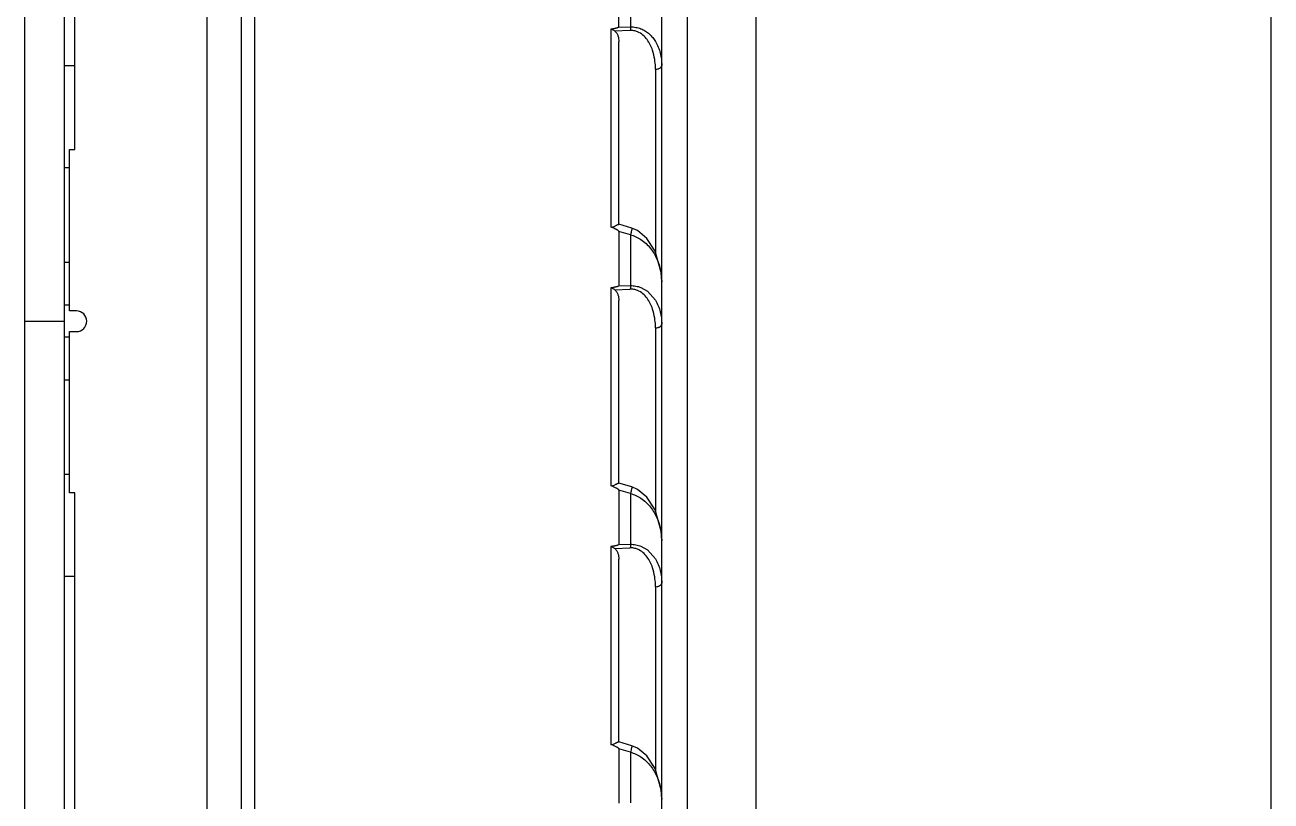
# Model space of a CAD drawing. Header units: millimetres. Extents: x 562 to 17351, y 2396 to 6995.
# Drawn here: x 16303.2 to 16375.8, y 4009.5 to 4054.7 of the extents above; entities that cross this region are included whole.
import ezdxf

# ---------------------------------------------------------------- set-up
doc = ezdxf.new("R2010")
doc.units = ezdxf.units.MM
doc.layers.add('_88746', color=7, linetype='Continuous')

# ---------------------------------------------------------------- blocks, each defined once
blk = doc.blocks.new('sdf')
at = {"color": 7, "linetype": 'Continuous'}
for p, q in [((25040.807, 8228.624), (25040.807, 8488.536)), ((25039.307, 8220.994), (25039.307, 8467.102)), ((25012.807, 8461.063), (25012.807, 8256.097)), ((25014.803, 8461.063), (25014.803, 8256.097)), ((25015.595, 8256.097), (25015.595, 8461.063)), ((25005.107, 8368.58), (25005.107, 8438.455)), ((25036.807, 8375.724), (25036.807, 8386.282)), ((25037.481, 8378.58), (25037.481, 8375.741)), ((25036.333, 8375.598), (25036.333, 8364.079)), ((25036.566, 8375.493), (25037.446, 8375.534)), ((25036.807, 8375.724), (25037.481, 8375.741)), ((25036.807, 8364.217), (25036.807, 8374.863)), ((25038.942, 8373.263), (25038.942, 8362.592)), ((25004.807, 8359.18), (25004.807, 8368.58)), ((25004.807, 8368.58), (25005.107, 8368.58)), ((25037.561, 8363.999), (25036.8, 8364.228)), ((25036.807, 8363.818), (25036.807, 8360.649)), ((25037.481, 8363.616), (25036.807, 8363.818)), ((25037.481, 8363.616), (25037.481, 8360.666)), ((25036.807, 8360.649), (25037.481, 8360.666)), ((25036.333, 8360.523), (25036.333, 8349.004)), ((25036.566, 8360.417), (25037.446, 8360.459)), ((25038.097, 8360.55), (25038.472, 8360.334)), ((25038.472, 8360.334), (25038.934, 8359.813)), ((25005.207, 8359.18), (25004.807, 8359.18)), ((25036.807, 8349.141), (25036.807, 8359.788)), ((25004.807, 8348.58), (25004.807, 8357.98)), ((25004.807, 8357.98), (25005.207, 8357.98)), ((25038.942, 8358.188), (25038.942, 8347.517)), ((25037.561, 8348.924), (25036.8, 8349.152)), ((25005.107, 8348.58), (25004.807, 8348.58)), ((25005.107, 8278.705), (25005.107, 8348.58)), ((25036.807, 8348.743), (25036.807, 8345.573)), ((25037.481, 8348.541), (25036.807, 8348.743)), ((25037.481, 8348.541), (25037.481, 8345.59)), ((25036.333, 8345.447), (25036.333, 8333.928)), ((25036.566, 8345.342), (25037.446, 8345.383)), ((25036.807, 8345.573), (25037.481, 8345.59)), ((25038.097, 8345.474), (25038.472, 8345.259)), ((25036.807, 8334.066), (25036.807, 8344.712)), ((25038.472, 8345.259), (25038.934, 8344.737)), ((25038.942, 8343.112), (25038.942, 8332.441)), ((25037.561, 8333.848), (25036.8, 8334.077)), ((25036.807, 8333.668), (25036.807, 8330.498)), ((25037.481, 8333.465), (25036.807, 8333.668)), ((25037.481, 8333.465), (25037.481, 8330.515))]:
    blk.add_line(p, q, dxfattribs=at)
for points in [[(25039.307, 8360.881), (25039.273, 8361.42), (25038.92, 8362.668), (25038.443, 8363.407), (25037.891, 8363.859), (25037.561, 8363.999)], [(25039.307, 8345.805), (25039.273, 8346.345), (25038.92, 8347.593), (25038.443, 8348.331), (25037.891, 8348.783), (25037.561, 8348.924)], [(25039.307, 8330.73), (25039.273, 8331.269), (25038.92, 8332.517), (25038.443, 8333.256), (25037.891, 8333.708), (25037.561, 8333.848)]]:
    blk.add_lwpolyline(points, dxfattribs=at)
blk.add_arc((25005.207, 8358.58), 0.6, 270, 90, dxfattribs=at)
for points, knots in [([(25036.807, 8375.724), (25036.791, 8375.711), (25036.765, 8375.693), (25036.728, 8375.674), (25036.689, 8375.662), (25036.638, 8375.652), (25036.577, 8375.639), (25036.517, 8375.627), (25036.435, 8375.613), (25036.374, 8375.604), (25036.333, 8375.598)], [0, 0, 0, 0, 0.125407, 0.187894, 0.250203, 0.375527, 0.500587, 0.625301, 0.750111, 1, 1, 1, 1]), ([(25036.333, 8375.598), (25036.354, 8375.601), (25036.398, 8375.597), (25036.456, 8375.57), (25036.509, 8375.537), (25036.542, 8375.512), (25036.558, 8375.501)], [0, 0, 0, 0, 0.25811, 0.512097, 0.759952, 1, 1, 1, 1]), ([(25036.566, 8375.493), (25036.614, 8375.457), (25036.672, 8375.387), (25036.725, 8375.282), (25036.767, 8375.175), (25036.799, 8375.035), (25036.807, 8374.92), (25036.807, 8374.863)], [0, 0, 0, 0, 0.256815, 0.382091, 0.506269, 0.75305, 1, 1, 1, 1]), ([(25037.897, 8375.445), (25037.827, 8375.475), (25037.679, 8375.52), (25037.524, 8375.53), (25037.446, 8375.526)], [0, 0, 0, 0, 0.494577, 1, 1, 1, 1]), ([(25037.481, 8375.741), (25037.587, 8375.732), (25037.796, 8375.709), (25038.001, 8375.661), (25038.097, 8375.625)], [0, 0, 0, 0, 0.509652, 1, 1, 1, 1]), ([(25037.481, 8375.741), (25037.482, 8375.722), (25037.483, 8375.65), (25037.483, 8375.579), (25037.481, 8375.527)], [0, 0, 0, 0, 0.274207, 1, 1, 1, 1]), ([(25038.769, 8374.369), (25038.731, 8374.479), (25038.642, 8374.695), (25038.463, 8375.001), (25038.219, 8375.267), (25038.011, 8375.397), (25037.897, 8375.445)], [0, 0, 0, 0, 0.244864, 0.491618, 0.741426, 1, 1, 1, 1]), ([(25038.097, 8375.625), (25038.19, 8375.59), (25038.323, 8375.52), (25038.481, 8375.405), (25038.624, 8375.283), (25038.782, 8375.114), (25038.887, 8374.965), (25038.934, 8374.888)], [0, 0, 0, 0, 0.263916, 0.392215, 0.517732, 0.761968, 1, 1, 1, 1]), ([(25038.934, 8374.888), (25039, 8374.782), (25039.112, 8374.559), (25039.226, 8374.206), (25039.293, 8373.845), (25039.307, 8373.6), (25039.307, 8373.477)], [0, 0, 0, 0, 0.254328, 0.504084, 0.750192, 1, 1, 1, 1]), ([(25038.942, 8373.263), (25038.942, 8373.311), (25038.938, 8373.504), (25038.92, 8373.697), (25038.898, 8373.84)], [0, 0, 0, 0, 0.250661, 1, 1, 1, 1]), ([(25038.942, 8373.263), (25038.988, 8373.265), (25039.057, 8373.276), (25039.144, 8373.303), (25039.201, 8373.329), (25039.247, 8373.362), (25039.289, 8373.407), (25039.307, 8373.45), (25039.307, 8373.477)], [0, 0, 0, 0, 0.305362, 0.455106, 0.593546, 0.716472, 0.824371, 1, 1, 1, 1]), ([(25036.333, 8364.079), (25036.359, 8364.068), (25036.405, 8364.062), (25036.46, 8364.076), (25036.511, 8364.095), (25036.57, 8364.122), (25036.634, 8364.156), (25036.69, 8364.186), (25036.737, 8364.209), (25036.769, 8364.223), (25036.789, 8364.228), (25036.797, 8364.229), (25036.8, 8364.228)], [0, 0, 0, 0, 0.171999, 0.256441, 0.339259, 0.497072, 0.642733, 0.77147, 0.877671, 0.9551, 0.98155, 1, 1, 1, 1]), ([(25036.807, 8363.818), (25036.801, 8363.828), (25036.789, 8363.848), (25036.762, 8363.87), (25036.733, 8363.887), (25036.694, 8363.911), (25036.644, 8363.938), (25036.562, 8363.978), (25036.458, 8364.025), (25036.375, 8364.061), (25036.333, 8364.079)], [0, 0, 0, 0, 0.062749, 0.125075, 0.187791, 0.250243, 0.375217, 0.500169, 0.750087, 1, 1, 1, 1]), ([(25037.534, 8363.811), (25037.53, 8363.794), (25037.514, 8363.729), (25037.495, 8363.664), (25037.481, 8363.616)], [0, 0, 0, 0, 0.255429, 1, 1, 1, 1]), ([(25037.481, 8363.616), (25037.592, 8363.589), (25037.805, 8363.515), (25038.001, 8363.405), (25038.093, 8363.343)], [0, 0, 0, 0, 0.507246, 1, 1, 1, 1]), ([(25037.561, 8363.999), (25037.563, 8363.998), (25037.565, 8363.991), (25037.565, 8363.98), (25037.564, 8363.962), (25037.561, 8363.939), (25037.556, 8363.912), (25037.548, 8363.868), (25037.54, 8363.834), (25037.534, 8363.811)], [0, 0, 0, 0, 0.030319, 0.092534, 0.186607, 0.309043, 0.45581, 0.622724, 1, 1, 1, 1]), ([(25038.093, 8363.343), (25038.306, 8363.201), (25038.671, 8362.851), (25039.043, 8362.222), (25039.258, 8361.558), (25039.306, 8361.104), (25039.307, 8360.881)], [0, 0, 0, 0, 0.269783, 0.522517, 0.764406, 1, 1, 1, 1]), ([(25036.807, 8360.649), (25036.791, 8360.635), (25036.765, 8360.617), (25036.728, 8360.599), (25036.689, 8360.586), (25036.638, 8360.576), (25036.577, 8360.563), (25036.517, 8360.552), (25036.435, 8360.537), (25036.374, 8360.529), (25036.333, 8360.523)], [0, 0, 0, 0, 0.125407, 0.187894, 0.250203, 0.375527, 0.500587, 0.625301, 0.750111, 1, 1, 1, 1]), ([(25037.481, 8360.666), (25037.482, 8360.646), (25037.483, 8360.575), (25037.483, 8360.504), (25037.481, 8360.452)], [0, 0, 0, 0, 0.274207, 1, 1, 1, 1]), ([(25037.481, 8360.666), (25037.587, 8360.656), (25037.796, 8360.634), (25038.001, 8360.586), (25038.097, 8360.55)], [0, 0, 0, 0, 0.509652, 1, 1, 1, 1]), ([(25036.333, 8360.523), (25036.354, 8360.526), (25036.398, 8360.522), (25036.456, 8360.494), (25036.509, 8360.462), (25036.542, 8360.437), (25036.558, 8360.425)], [0, 0, 0, 0, 0.25811, 0.512097, 0.759952, 1, 1, 1, 1]), ([(25036.566, 8360.417), (25036.614, 8360.382), (25036.672, 8360.311), (25036.725, 8360.207), (25036.767, 8360.1), (25036.799, 8359.959), (25036.807, 8359.845), (25036.807, 8359.788)], [0, 0, 0, 0, 0.256815, 0.382091, 0.506269, 0.75305, 1, 1, 1, 1]), ([(25037.897, 8360.37), (25037.827, 8360.399), (25037.679, 8360.445), (25037.524, 8360.455), (25037.446, 8360.45)], [0, 0, 0, 0, 0.494577, 1, 1, 1, 1]), ([(25038.769, 8359.293), (25038.731, 8359.403), (25038.642, 8359.62), (25038.463, 8359.925), (25038.219, 8360.192), (25038.011, 8360.322), (25037.897, 8360.37)], [0, 0, 0, 0, 0.244864, 0.491618, 0.741426, 1, 1, 1, 1]), ([(25038.934, 8359.813), (25039, 8359.706), (25039.112, 8359.483), (25039.226, 8359.131), (25039.293, 8358.769), (25039.307, 8358.525), (25039.307, 8358.402)], [0, 0, 0, 0, 0.254328, 0.504084, 0.750192, 1, 1, 1, 1]), ([(25038.942, 8358.188), (25038.942, 8358.236), (25038.938, 8358.429), (25038.92, 8358.622), (25038.898, 8358.765)], [0, 0, 0, 0, 0.250661, 1, 1, 1, 1]), ([(25038.942, 8358.188), (25038.988, 8358.19), (25039.057, 8358.2), (25039.144, 8358.227), (25039.201, 8358.254), (25039.247, 8358.287), (25039.289, 8358.332), (25039.307, 8358.375), (25039.307, 8358.402)], [0, 0, 0, 0, 0.305362, 0.455106, 0.593546, 0.716472, 0.824371, 1, 1, 1, 1]), ([(25036.333, 8349.004), (25036.359, 8348.992), (25036.405, 8348.987), (25036.46, 8349.001), (25036.511, 8349.02), (25036.57, 8349.047), (25036.634, 8349.08), (25036.69, 8349.11), (25036.737, 8349.134), (25036.769, 8349.148), (25036.789, 8349.153), (25036.797, 8349.153), (25036.8, 8349.152)], [0, 0, 0, 0, 0.171999, 0.256441, 0.339259, 0.497072, 0.642733, 0.77147, 0.877671, 0.9551, 0.98155, 1, 1, 1, 1]), ([(25036.807, 8348.743), (25036.801, 8348.753), (25036.789, 8348.772), (25036.762, 8348.795), (25036.733, 8348.812), (25036.694, 8348.836), (25036.644, 8348.862), (25036.562, 8348.903), (25036.458, 8348.95), (25036.375, 8348.986), (25036.333, 8349.004)], [0, 0, 0, 0, 0.062749, 0.125075, 0.187791, 0.250243, 0.375217, 0.500169, 0.750087, 1, 1, 1, 1]), ([(25037.534, 8348.735), (25037.53, 8348.719), (25037.514, 8348.653), (25037.495, 8348.589), (25037.481, 8348.541)], [0, 0, 0, 0, 0.255429, 1, 1, 1, 1]), ([(25037.481, 8348.541), (25037.592, 8348.514), (25037.805, 8348.44), (25038.001, 8348.329), (25038.093, 8348.268)], [0, 0, 0, 0, 0.507246, 1, 1, 1, 1]), ([(25037.561, 8348.924), (25037.563, 8348.923), (25037.565, 8348.916), (25037.565, 8348.905), (25037.564, 8348.887), (25037.561, 8348.864), (25037.556, 8348.836), (25037.548, 8348.793), (25037.54, 8348.759), (25037.534, 8348.735)], [0, 0, 0, 0, 0.030319, 0.092534, 0.186607, 0.309043, 0.45581, 0.622724, 1, 1, 1, 1]), ([(25038.093, 8348.268), (25038.306, 8348.126), (25038.671, 8347.776), (25039.043, 8347.146), (25039.258, 8346.483), (25039.306, 8346.029), (25039.307, 8345.805)], [0, 0, 0, 0, 0.269783, 0.522517, 0.764406, 1, 1, 1, 1]), ([(25036.807, 8345.573), (25036.791, 8345.56), (25036.765, 8345.542), (25036.728, 8345.524), (25036.689, 8345.511), (25036.638, 8345.501), (25036.577, 8345.488), (25036.517, 8345.476), (25036.435, 8345.462), (25036.374, 8345.453), (25036.333, 8345.447)], [0, 0, 0, 0, 0.125407, 0.187894, 0.250203, 0.375527, 0.500587, 0.625301, 0.750111, 1, 1, 1, 1]), ([(25036.333, 8345.447), (25036.354, 8345.45), (25036.398, 8345.446), (25036.456, 8345.419), (25036.509, 8345.386), (25036.542, 8345.362), (25036.558, 8345.35)], [0, 0, 0, 0, 0.25811, 0.512097, 0.759952, 1, 1, 1, 1]), ([(25037.897, 8345.294), (25037.827, 8345.324), (25037.679, 8345.37), (25037.524, 8345.38), (25037.446, 8345.375)], [0, 0, 0, 0, 0.494577, 1, 1, 1, 1]), ([(25037.481, 8345.59), (25037.587, 8345.581), (25037.796, 8345.559), (25038.001, 8345.51), (25038.097, 8345.474)], [0, 0, 0, 0, 0.509652, 1, 1, 1, 1]), ([(25037.481, 8345.59), (25037.482, 8345.571), (25037.483, 8345.5), (25037.483, 8345.428), (25037.481, 8345.376)], [0, 0, 0, 0, 0.274207, 1, 1, 1, 1]), ([(25036.566, 8345.342), (25036.614, 8345.306), (25036.672, 8345.236), (25036.725, 8345.132), (25036.767, 8345.024), (25036.799, 8344.884), (25036.807, 8344.77), (25036.807, 8344.712)], [0, 0, 0, 0, 0.256815, 0.382091, 0.506269, 0.75305, 1, 1, 1, 1]), ([(25038.769, 8344.218), (25038.731, 8344.328), (25038.642, 8344.545), (25038.463, 8344.85), (25038.219, 8345.117), (25038.011, 8345.247), (25037.897, 8345.294)], [0, 0, 0, 0, 0.244864, 0.491618, 0.741426, 1, 1, 1, 1]), ([(25038.934, 8344.737), (25039, 8344.631), (25039.112, 8344.408), (25039.226, 8344.056), (25039.293, 8343.694), (25039.307, 8343.449), (25039.307, 8343.326)], [0, 0, 0, 0, 0.254328, 0.504084, 0.750192, 1, 1, 1, 1]), ([(25038.942, 8343.112), (25038.942, 8343.161), (25038.938, 8343.354), (25038.92, 8343.546), (25038.898, 8343.689)], [0, 0, 0, 0, 0.250661, 1, 1, 1, 1]), ([(25038.942, 8343.112), (25038.988, 8343.114), (25039.057, 8343.125), (25039.144, 8343.152), (25039.201, 8343.178), (25039.247, 8343.211), (25039.289, 8343.257), (25039.307, 8343.3), (25039.307, 8343.326)], [0, 0, 0, 0, 0.305362, 0.455106, 0.593546, 0.716472, 0.824371, 1, 1, 1, 1]), ([(25036.333, 8333.928), (25036.359, 8333.917), (25036.405, 8333.912), (25036.46, 8333.925), (25036.511, 8333.944), (25036.57, 8333.972), (25036.634, 8334.005), (25036.69, 8334.035), (25036.737, 8334.058), (25036.769, 8334.073), (25036.789, 8334.078), (25036.797, 8334.078), (25036.8, 8334.077)], [0, 0, 0, 0, 0.171999, 0.256441, 0.339259, 0.497072, 0.642733, 0.77147, 0.877671, 0.9551, 0.98155, 1, 1, 1, 1]), ([(25036.807, 8333.668), (25036.801, 8333.678), (25036.789, 8333.697), (25036.762, 8333.719), (25036.733, 8333.737), (25036.694, 8333.76), (25036.644, 8333.787), (25036.562, 8333.827), (25036.458, 8333.874), (25036.375, 8333.911), (25036.333, 8333.928)], [0, 0, 0, 0, 0.062749, 0.125075, 0.187791, 0.250243, 0.375217, 0.500169, 0.750087, 1, 1, 1, 1]), ([(25037.561, 8333.848), (25037.563, 8333.848), (25037.565, 8333.841), (25037.565, 8333.83), (25037.564, 8333.811), (25037.561, 8333.788), (25037.556, 8333.761), (25037.548, 8333.718), (25037.54, 8333.684), (25037.534, 8333.66)], [0, 0, 0, 0, 0.030319, 0.092534, 0.186607, 0.309043, 0.45581, 0.622724, 1, 1, 1, 1]), ([(25037.534, 8333.66), (25037.53, 8333.643), (25037.514, 8333.578), (25037.495, 8333.513), (25037.481, 8333.465)], [0, 0, 0, 0, 0.255429, 1, 1, 1, 1]), ([(25037.481, 8333.465), (25037.592, 8333.439), (25037.805, 8333.364), (25038.001, 8333.254), (25038.093, 8333.193)], [0, 0, 0, 0, 0.507246, 1, 1, 1, 1]), ([(25038.093, 8333.193), (25038.306, 8333.051), (25038.671, 8332.7), (25039.043, 8332.071), (25039.258, 8331.407), (25039.306, 8330.953), (25039.307, 8330.73)], [0, 0, 0, 0, 0.269783, 0.522517, 0.764406, 1, 1, 1, 1])]:
    blk.add_open_spline(points, degree=3, knots=knots, dxfattribs=at)
for points in [[(25038.898, 8373.84), (25038.87, 8374.019), (25038.828, 8374.197), (25038.769, 8374.369)], [(25038.898, 8358.765), (25038.87, 8358.944), (25038.828, 8359.122), (25038.769, 8359.293)], [(25038.898, 8343.689), (25038.87, 8343.869), (25038.828, 8344.046), (25038.769, 8344.218)]]:
    blk.add_open_spline(points, degree=3, dxfattribs=at)
at = {"layer": '_88746', "color": 7, "linetype": 'Continuous'}
for p, q in [((25002.207, 8189.83), (25002.207, 8527.33)), ((25004.507, 8189.83), (25004.507, 8527.33)), ((25005.107, 8373.455), (25004.507, 8373.455)), ((25004.807, 8367.51), (25004.507, 8367.51)), ((25004.807, 8362.01), (25004.507, 8362.01)), ((25004.807, 8359.51), (25004.507, 8359.51)), ((25002.207, 8358.58), (25004.507, 8358.58)), ((25004.807, 8357.65), (25004.507, 8357.65)), ((25004.807, 8355.15), (25004.507, 8355.15)), ((25004.807, 8349.65), (25004.507, 8349.65)), ((25005.107, 8343.705), (25004.507, 8343.705))]:
    blk.add_line(p, q, dxfattribs=at)
blk = doc.blocks.new('*U200')
blk.add_blockref('sdf', (-25022.008, -8361.98))
blk = doc.blocks.new('*U202')
at = {"color": 0, "linetype": 'ByBlock', "lineweight": -2, "transparency": 16777216}
blk.add_blockref('*U200', (0, 0), dxfattribs=at)
blk = doc.blocks.new('rdgx')
at = {"color": 114, "linetype": 'Continuous', "lineweight": -3, "true_color": 0x139b48}
for p, q in [((18120.099, 8185.248), (18120.099, 8868.748)), ((18150.099, 8185.248), (18150.099, 8857.748))]:
    blk.add_line(p, q, dxfattribs=at)
blk = doc.blocks.new('*U203')
blk.add_blockref('rdgx', (-18135.099, -8526.998))
blk = doc.blocks.new('*U204')
at = {"color": 0, "linetype": 'ByBlock', "lineweight": -2, "transparency": 16777216}
blk.add_blockref('*U203', (0, 0), dxfattribs=at)

msp = doc.modelspace()

# ---------------------------------------------------------------- block references
msp.add_blockref('*U202', (16322.966, 4040.867))
at = {"xscale": -1}
msp.add_blockref('*U204', (16360.764, 4211.467), dxfattribs=at)

doc.saveas('drawing.dxf')
